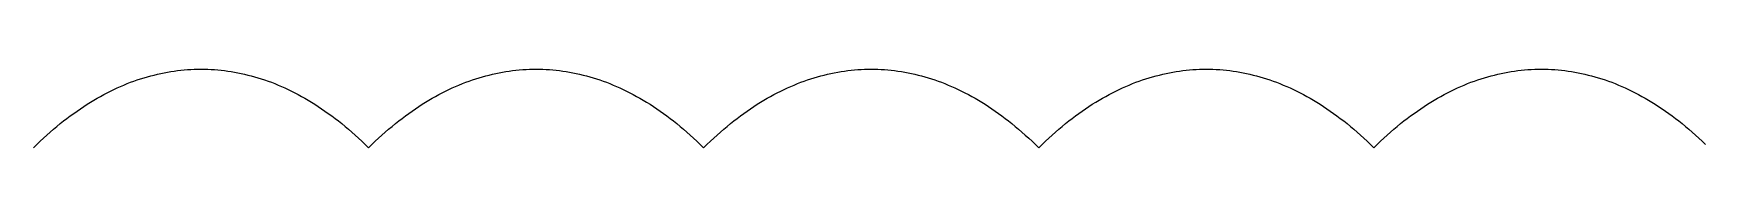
# Model space of a CAD drawing. Extents: x 0 to 44, y 0 to 2.1.
import ezdxf

# ---------------------------------------------------------------- set-up
doc = ezdxf.new("R2010")
doc.units = 0

msp = doc.modelspace()

# ---------------------------------------------------------------- linework, layer by layer
for p, q in [((2.644, 1.757), (2.732, 1.788)), ((2.732, 1.788), (2.82, 1.817)), ((2.82, 1.817), (2.909, 1.845)), ((2.909, 1.845), (2.997, 1.871)), ((2.997, 1.871), (3.085, 1.895)), ((3.085, 1.895), (3.173, 1.918)), ((3.173, 1.918), (3.261, 1.939)), ((3.261, 1.939), (3.349, 1.959)), ((3.349, 1.959), (3.437, 1.977)), ((3.437, 1.977), (3.525, 1.993)), ((3.525, 1.993), (3.614, 2.008)), ((3.614, 2.008), (3.702, 2.021)), ((3.702, 2.021), (3.79, 2.033)), ((3.79, 2.033), (3.878, 2.043)), ((3.878, 2.043), (3.966, 2.052)), ((3.966, 2.052), (4.054, 2.059)), ((4.054, 2.059), (4.142, 2.064)), ((4.142, 2.064), (4.231, 2.068)), ((4.231, 2.068), (4.319, 2.07)), ((4.319, 2.07), (4.407, 2.071)), ((4.407, 2.071), (4.495, 2.07)), ((4.495, 2.07), (4.583, 2.068)), ((4.583, 2.068), (4.671, 2.064)), ((4.671, 2.064), (4.759, 2.059)), ((4.759, 2.059), (4.848, 2.052)), ((4.848, 2.052), (4.936, 2.043)), ((4.936, 2.043), (5.024, 2.033)), ((5.024, 2.033), (5.112, 2.021)), ((5.112, 2.021), (5.2, 2.008)), ((5.2, 2.008), (5.288, 1.993)), ((5.288, 1.993), (5.376, 1.977)), ((5.376, 1.977), (5.465, 1.959)), ((5.465, 1.959), (5.553, 1.939)), ((5.553, 1.939), (5.641, 1.918)), ((5.641, 1.918), (5.729, 1.895)), ((5.729, 1.895), (5.817, 1.871)), ((5.817, 1.871), (5.905, 1.845)), ((5.905, 1.845), (5.993, 1.817)), ((5.993, 1.817), (6.081, 1.788)), ((6.081, 1.788), (6.17, 1.757)), ((11.458, 1.757), (11.546, 1.788)), ((11.546, 1.788), (11.634, 1.817)), ((11.634, 1.817), (11.722, 1.845)), ((11.722, 1.845), (11.81, 1.871)), ((11.81, 1.871), (11.899, 1.895)), ((11.899, 1.895), (11.987, 1.918)), ((11.987, 1.918), (12.075, 1.939)), ((12.075, 1.939), (12.163, 1.959)), ((12.163, 1.959), (12.251, 1.977)), ((12.251, 1.977), (12.339, 1.993)), ((12.339, 1.993), (12.427, 2.008)), ((12.427, 2.008), (12.516, 2.021)), ((12.516, 2.021), (12.604, 2.033)), ((12.604, 2.033), (12.692, 2.043)), ((12.692, 2.043), (12.78, 2.052)), ((12.78, 2.052), (12.868, 2.059)), ((12.868, 2.059), (12.956, 2.064)), ((12.956, 2.064), (13.044, 2.068)), ((13.044, 2.068), (13.132, 2.07)), ((13.132, 2.07), (13.221, 2.071)), ((13.221, 2.071), (13.309, 2.07)), ((13.309, 2.07), (13.397, 2.068)), ((13.397, 2.068), (13.485, 2.064)), ((13.485, 2.064), (13.573, 2.059)), ((13.573, 2.059), (13.661, 2.052)), ((13.661, 2.052), (13.749, 2.043)), ((13.749, 2.043), (13.838, 2.033)), ((13.838, 2.033), (13.926, 2.021)), ((13.926, 2.021), (14.014, 2.008)), ((14.014, 2.008), (14.102, 1.993)), ((14.102, 1.993), (14.19, 1.977)), ((14.19, 1.977), (14.278, 1.959)), ((14.278, 1.959), (14.366, 1.939)), ((14.366, 1.939), (14.455, 1.918)), ((14.455, 1.918), (14.543, 1.895)), ((14.543, 1.895), (14.631, 1.871)), ((14.631, 1.871), (14.719, 1.845)), ((14.719, 1.845), (14.807, 1.817)), ((14.807, 1.817), (14.895, 1.788)), ((14.895, 1.788), (14.983, 1.757)), ((20.272, 1.757), (20.36, 1.788)), ((20.36, 1.788), (20.448, 1.817)), ((20.448, 1.817), (20.536, 1.845)), ((20.536, 1.845), (20.624, 1.871)), ((20.624, 1.871), (20.712, 1.895)), ((20.712, 1.895), (20.8, 1.918)), ((20.8, 1.918), (20.889, 1.939)), ((20.889, 1.939), (20.977, 1.959)), ((20.977, 1.959), (21.065, 1.977)), ((21.065, 1.977), (21.153, 1.993)), ((21.153, 1.993), (21.241, 2.008)), ((21.241, 2.008), (21.329, 2.021)), ((21.329, 2.021), (21.417, 2.033)), ((21.417, 2.033), (21.506, 2.043)), ((21.506, 2.043), (21.594, 2.052)), ((21.594, 2.052), (21.682, 2.059)), ((21.682, 2.059), (21.77, 2.064)), ((21.77, 2.064), (21.858, 2.068)), ((21.858, 2.068), (21.946, 2.07)), ((21.946, 2.07), (22.034, 2.071)), ((22.034, 2.071), (22.122, 2.07)), ((22.122, 2.07), (22.211, 2.068)), ((22.211, 2.068), (22.299, 2.064)), ((22.299, 2.064), (22.387, 2.059)), ((22.387, 2.059), (22.475, 2.052)), ((22.475, 2.052), (22.563, 2.043)), ((22.563, 2.043), (22.651, 2.033)), ((22.651, 2.033), (22.739, 2.021)), ((22.739, 2.021), (22.828, 2.008)), ((22.828, 2.008), (22.916, 1.993)), ((22.916, 1.993), (23.004, 1.977)), ((23.004, 1.977), (23.092, 1.959)), ((23.092, 1.959), (23.18, 1.939)), ((23.18, 1.939), (23.268, 1.918)), ((23.268, 1.918), (23.356, 1.895)), ((23.356, 1.895), (23.445, 1.871)), ((23.445, 1.871), (23.533, 1.845)), ((23.533, 1.845), (23.621, 1.817)), ((23.621, 1.817), (23.709, 1.788)), ((23.709, 1.788), (23.797, 1.757)), ((29.085, 1.757), (29.173, 1.788)), ((29.173, 1.788), (29.262, 1.817)), ((29.262, 1.817), (29.35, 1.845)), ((29.35, 1.845), (29.438, 1.871)), ((29.438, 1.871), (29.526, 1.895)), ((29.526, 1.895), (29.614, 1.918)), ((29.614, 1.918), (29.702, 1.939)), ((29.702, 1.939), (29.79, 1.959)), ((29.79, 1.959), (29.879, 1.977)), ((29.879, 1.977), (29.967, 1.993)), ((29.967, 1.993), (30.055, 2.008)), ((30.055, 2.008), (30.143, 2.021)), ((30.143, 2.021), (30.231, 2.033)), ((30.231, 2.033), (30.319, 2.043)), ((30.319, 2.043), (30.407, 2.052)), ((30.407, 2.052), (30.496, 2.059)), ((30.496, 2.059), (30.584, 2.064)), ((30.584, 2.064), (30.672, 2.068)), ((30.672, 2.068), (30.76, 2.07)), ((30.76, 2.07), (30.848, 2.071)), ((30.848, 2.071), (30.936, 2.07)), ((30.936, 2.07), (31.024, 2.068)), ((31.024, 2.068), (31.112, 2.064)), ((31.112, 2.064), (31.201, 2.059)), ((31.201, 2.059), (31.289, 2.052)), ((31.289, 2.052), (31.377, 2.043)), ((31.377, 2.043), (31.465, 2.033)), ((31.465, 2.033), (31.553, 2.021)), ((31.553, 2.021), (31.641, 2.008)), ((31.641, 2.008), (31.729, 1.993)), ((31.729, 1.993), (31.818, 1.977)), ((31.818, 1.977), (31.906, 1.959)), ((31.906, 1.959), (31.994, 1.939)), ((31.994, 1.939), (32.082, 1.918)), ((32.082, 1.918), (32.17, 1.895)), ((32.17, 1.895), (32.258, 1.871)), ((32.258, 1.871), (32.346, 1.845)), ((32.346, 1.845), (32.435, 1.817)), ((32.435, 1.817), (32.523, 1.788)), ((32.523, 1.788), (32.611, 1.757)), ((37.899, 1.757), (37.987, 1.788)), ((37.987, 1.788), (38.075, 1.817)), ((38.075, 1.817), (38.163, 1.845)), ((38.163, 1.845), (38.252, 1.871)), ((38.252, 1.871), (38.34, 1.895)), ((38.34, 1.895), (38.428, 1.918)), ((38.428, 1.918), (38.516, 1.939)), ((38.516, 1.939), (38.604, 1.959)), ((38.604, 1.959), (38.692, 1.977)), ((38.692, 1.977), (38.78, 1.993)), ((38.78, 1.993), (38.869, 2.008)), ((38.869, 2.008), (38.957, 2.021)), ((38.957, 2.021), (39.045, 2.033)), ((39.045, 2.033), (39.133, 2.043)), ((39.133, 2.043), (39.221, 2.052)), ((39.221, 2.052), (39.309, 2.059)), ((39.309, 2.059), (39.397, 2.064)), ((39.397, 2.064), (39.486, 2.068)), ((39.486, 2.068), (39.574, 2.07)), ((39.574, 2.07), (39.662, 2.071)), ((39.662, 2.071), (39.75, 2.07)), ((39.75, 2.07), (39.838, 2.068)), ((39.838, 2.068), (39.926, 2.064)), ((39.926, 2.064), (40.014, 2.059)), ((40.014, 2.059), (40.102, 2.052)), ((40.102, 2.052), (40.191, 2.043)), ((40.191, 2.043), (40.279, 2.033)), ((40.279, 2.033), (40.367, 2.021)), ((40.367, 2.021), (40.455, 2.008)), ((40.455, 2.008), (40.543, 1.993)), ((40.543, 1.993), (40.631, 1.977)), ((40.631, 1.977), (40.719, 1.959)), ((40.719, 1.959), (40.808, 1.939)), ((40.808, 1.939), (40.896, 1.918)), ((40.896, 1.918), (40.984, 1.895)), ((40.984, 1.895), (41.072, 1.871)), ((41.072, 1.871), (41.16, 1.845)), ((41.16, 1.845), (41.248, 1.817)), ((41.248, 1.817), (41.336, 1.788)), ((41.336, 1.788), (41.425, 1.757)), ((1.675, 1.306), (1.763, 1.355)), ((1.763, 1.355), (1.851, 1.403)), ((1.851, 1.403), (1.939, 1.45)), ((1.939, 1.45), (2.027, 1.494)), ((2.027, 1.494), (2.115, 1.537)), ((2.115, 1.537), (2.203, 1.578)), ((2.203, 1.578), (2.292, 1.617)), ((2.292, 1.617), (2.38, 1.654)), ((2.38, 1.654), (2.468, 1.69)), ((2.468, 1.69), (2.556, 1.725)), ((2.556, 1.725), (2.644, 1.757)), ((6.17, 1.757), (6.258, 1.725)), ((6.258, 1.725), (6.346, 1.69)), ((6.346, 1.69), (6.434, 1.654)), ((6.434, 1.654), (6.522, 1.617)), ((6.522, 1.617), (6.61, 1.578)), ((6.61, 1.578), (6.698, 1.537)), ((6.698, 1.537), (6.787, 1.494)), ((6.787, 1.494), (6.875, 1.45)), ((6.875, 1.45), (6.963, 1.403)), ((6.963, 1.403), (7.051, 1.355)), ((7.051, 1.355), (7.139, 1.306)), ((10.488, 1.306), (10.576, 1.355)), ((10.576, 1.355), (10.665, 1.403)), ((10.665, 1.403), (10.753, 1.45)), ((10.753, 1.45), (10.841, 1.494)), ((10.841, 1.494), (10.929, 1.537)), ((10.929, 1.537), (11.017, 1.578)), ((11.017, 1.578), (11.105, 1.617)), ((11.105, 1.617), (11.193, 1.654)), ((11.193, 1.654), (11.282, 1.69)), ((11.282, 1.69), (11.37, 1.725)), ((11.37, 1.725), (11.458, 1.757)), ((14.983, 1.757), (15.071, 1.725)), ((15.071, 1.725), (15.16, 1.69)), ((15.16, 1.69), (15.248, 1.654)), ((15.248, 1.654), (15.336, 1.617)), ((15.336, 1.617), (15.424, 1.578)), ((15.424, 1.578), (15.512, 1.537)), ((15.512, 1.537), (15.6, 1.494)), ((15.6, 1.494), (15.688, 1.45)), ((15.688, 1.45), (15.777, 1.403)), ((15.777, 1.403), (15.865, 1.355)), ((15.865, 1.355), (15.953, 1.306)), ((19.302, 1.306), (19.39, 1.355)), ((19.39, 1.355), (19.478, 1.403)), ((19.478, 1.403), (19.566, 1.45)), ((19.566, 1.45), (19.655, 1.494)), ((19.655, 1.494), (19.743, 1.537)), ((19.743, 1.537), (19.831, 1.578)), ((19.831, 1.578), (19.919, 1.617)), ((19.919, 1.617), (20.007, 1.654)), ((20.007, 1.654), (20.095, 1.69)), ((20.095, 1.69), (20.183, 1.725)), ((20.183, 1.725), (20.272, 1.757)), ((23.797, 1.757), (23.885, 1.725)), ((23.885, 1.725), (23.973, 1.69)), ((23.973, 1.69), (24.061, 1.654)), ((24.061, 1.654), (24.15, 1.617)), ((24.15, 1.617), (24.238, 1.578)), ((24.238, 1.578), (24.326, 1.537)), ((24.326, 1.537), (24.414, 1.494)), ((24.414, 1.494), (24.502, 1.45)), ((24.502, 1.45), (24.59, 1.403)), ((24.59, 1.403), (24.678, 1.355)), ((24.678, 1.355), (24.767, 1.306)), ((28.116, 1.306), (28.204, 1.355)), ((28.204, 1.355), (28.292, 1.403)), ((28.292, 1.403), (28.38, 1.45)), ((28.38, 1.45), (28.468, 1.494)), ((28.468, 1.494), (28.557, 1.537)), ((28.557, 1.537), (28.645, 1.578)), ((28.645, 1.578), (28.733, 1.617)), ((28.733, 1.617), (28.821, 1.654)), ((28.821, 1.654), (28.909, 1.69)), ((28.909, 1.69), (28.997, 1.725)), ((28.997, 1.725), (29.085, 1.757)), ((32.611, 1.757), (32.699, 1.725)), ((32.699, 1.725), (32.787, 1.69)), ((32.787, 1.69), (32.875, 1.654)), ((32.875, 1.654), (32.963, 1.617)), ((32.963, 1.617), (33.052, 1.578)), ((33.052, 1.578), (33.14, 1.537)), ((33.14, 1.537), (33.228, 1.494)), ((33.228, 1.494), (33.316, 1.45)), ((33.316, 1.45), (33.404, 1.403)), ((33.404, 1.403), (33.492, 1.355)), ((33.492, 1.355), (33.58, 1.306)), ((36.93, 1.306), (37.018, 1.355)), ((37.018, 1.355), (37.106, 1.403)), ((37.106, 1.403), (37.194, 1.45)), ((37.194, 1.45), (37.282, 1.494)), ((37.282, 1.494), (37.37, 1.537)), ((37.37, 1.537), (37.458, 1.578)), ((37.458, 1.578), (37.547, 1.617)), ((37.547, 1.617), (37.635, 1.654)), ((37.635, 1.654), (37.723, 1.69)), ((37.723, 1.69), (37.811, 1.725)), ((37.811, 1.725), (37.899, 1.757)), ((41.425, 1.757), (41.513, 1.725)), ((41.513, 1.725), (41.601, 1.69)), ((41.601, 1.69), (41.689, 1.654)), ((41.689, 1.654), (41.777, 1.617)), ((41.777, 1.617), (41.865, 1.578)), ((41.865, 1.578), (41.953, 1.537)), ((41.953, 1.537), (42.042, 1.494)), ((42.042, 1.494), (42.13, 1.45)), ((42.13, 1.45), (42.218, 1.403)), ((42.218, 1.403), (42.306, 1.355)), ((42.306, 1.355), (42.394, 1.306)), ((0.97, 0.842), (1.058, 0.907)), ((1.058, 0.907), (1.146, 0.969)), ((1.146, 0.969), (1.234, 1.03)), ((1.234, 1.03), (1.322, 1.089)), ((1.322, 1.089), (1.41, 1.146)), ((1.41, 1.146), (1.498, 1.201)), ((1.498, 1.201), (1.586, 1.254)), ((1.586, 1.254), (1.675, 1.306)), ((7.139, 1.306), (7.227, 1.254)), ((7.227, 1.254), (7.315, 1.201)), ((7.315, 1.201), (7.404, 1.146)), ((7.404, 1.146), (7.492, 1.089)), ((7.492, 1.089), (7.58, 1.03)), ((7.58, 1.03), (7.668, 0.969)), ((7.668, 0.969), (7.756, 0.907)), ((7.756, 0.907), (7.844, 0.842)), ((9.783, 0.842), (9.871, 0.907)), ((9.871, 0.907), (9.96, 0.969)), ((9.96, 0.969), (10.048, 1.03)), ((10.048, 1.03), (10.136, 1.089)), ((10.136, 1.089), (10.224, 1.146)), ((10.224, 1.146), (10.312, 1.201)), ((10.312, 1.201), (10.4, 1.254)), ((10.4, 1.254), (10.488, 1.306)), ((15.953, 1.306), (16.041, 1.254)), ((16.041, 1.254), (16.129, 1.201)), ((16.129, 1.201), (16.217, 1.146)), ((16.217, 1.146), (16.305, 1.089)), ((16.305, 1.089), (16.394, 1.03)), ((16.394, 1.03), (16.482, 0.969)), ((16.482, 0.969), (16.57, 0.907)), ((16.57, 0.907), (16.658, 0.842)), ((18.597, 0.842), (18.685, 0.907)), ((18.685, 0.907), (18.773, 0.969)), ((18.773, 0.969), (18.861, 1.03)), ((18.861, 1.03), (18.95, 1.089)), ((18.95, 1.089), (19.038, 1.146)), ((19.038, 1.146), (19.126, 1.201)), ((19.126, 1.201), (19.214, 1.254)), ((19.214, 1.254), (19.302, 1.306)), ((24.767, 1.306), (24.855, 1.254)), ((24.855, 1.254), (24.943, 1.201)), ((24.943, 1.201), (25.031, 1.146)), ((25.031, 1.146), (25.119, 1.089)), ((25.119, 1.089), (25.207, 1.03)), ((25.207, 1.03), (25.295, 0.969)), ((25.295, 0.969), (25.384, 0.907)), ((25.384, 0.907), (25.472, 0.842)), ((27.411, 0.842), (27.499, 0.907)), ((27.499, 0.907), (27.587, 0.969)), ((27.587, 0.969), (27.675, 1.03)), ((27.675, 1.03), (27.763, 1.089)), ((27.763, 1.089), (27.851, 1.146)), ((27.851, 1.146), (27.94, 1.201)), ((27.94, 1.201), (28.028, 1.254)), ((28.028, 1.254), (28.116, 1.306)), ((33.58, 1.306), (33.668, 1.254)), ((33.668, 1.254), (33.757, 1.201)), ((33.757, 1.201), (33.845, 1.146)), ((33.845, 1.146), (33.933, 1.089)), ((33.933, 1.089), (34.021, 1.03)), ((34.021, 1.03), (34.109, 0.969)), ((34.109, 0.969), (34.197, 0.907)), ((34.197, 0.907), (34.285, 0.842)), ((36.224, 0.842), (36.313, 0.907)), ((36.313, 0.907), (36.401, 0.969)), ((36.401, 0.969), (36.489, 1.03)), ((36.489, 1.03), (36.577, 1.089)), ((36.577, 1.089), (36.665, 1.146)), ((36.665, 1.146), (36.753, 1.201)), ((36.753, 1.201), (36.841, 1.254)), ((36.841, 1.254), (36.93, 1.306)), ((42.394, 1.306), (42.482, 1.254)), ((42.482, 1.254), (42.57, 1.201)), ((42.57, 1.201), (42.658, 1.146)), ((42.658, 1.146), (42.747, 1.089)), ((42.747, 1.089), (42.835, 1.03)), ((42.835, 1.03), (42.923, 0.969)), ((42.923, 0.969), (43.011, 0.907)), ((43.011, 0.907), (43.099, 0.842)), ((0.441, 0.414), (0.529, 0.49)), ((0.529, 0.49), (0.617, 0.565)), ((0.617, 0.565), (0.705, 0.637)), ((0.705, 0.637), (0.793, 0.707)), ((0.793, 0.707), (0.881, 0.776)), ((0.881, 0.776), (0.97, 0.842)), ((7.844, 0.842), (7.932, 0.776)), ((7.932, 0.776), (8.02, 0.707)), ((8.02, 0.707), (8.109, 0.637)), ((8.109, 0.637), (8.197, 0.565)), ((8.197, 0.565), (8.285, 0.49)), ((8.285, 0.49), (8.373, 0.414)), ((9.254, 0.414), (9.343, 0.49)), ((9.343, 0.49), (9.431, 0.565)), ((9.431, 0.565), (9.519, 0.637)), ((9.519, 0.637), (9.607, 0.707)), ((9.607, 0.707), (9.695, 0.776)), ((9.695, 0.776), (9.783, 0.842)), ((16.658, 0.842), (16.746, 0.776)), ((16.746, 0.776), (16.834, 0.707)), ((16.834, 0.707), (16.922, 0.637)), ((16.922, 0.637), (17.011, 0.565)), ((17.011, 0.565), (17.099, 0.49)), ((17.099, 0.49), (17.187, 0.414)), ((18.068, 0.414), (18.156, 0.49)), ((18.156, 0.49), (18.244, 0.565)), ((18.244, 0.565), (18.333, 0.637)), ((18.333, 0.637), (18.421, 0.707)), ((18.421, 0.707), (18.509, 0.776)), ((18.509, 0.776), (18.597, 0.842)), ((25.472, 0.842), (25.56, 0.776)), ((25.56, 0.776), (25.648, 0.707)), ((25.648, 0.707), (25.736, 0.637)), ((25.736, 0.637), (25.824, 0.565)), ((25.824, 0.565), (25.912, 0.49)), ((25.912, 0.49), (26.001, 0.414)), ((26.882, 0.414), (26.97, 0.49)), ((26.97, 0.49), (27.058, 0.565)), ((27.058, 0.565), (27.146, 0.637)), ((27.146, 0.637), (27.234, 0.707)), ((27.234, 0.707), (27.323, 0.776)), ((27.323, 0.776), (27.411, 0.842)), ((34.285, 0.842), (34.374, 0.776)), ((34.374, 0.776), (34.462, 0.707)), ((34.462, 0.707), (34.55, 0.637)), ((34.55, 0.637), (34.638, 0.565)), ((34.638, 0.565), (34.726, 0.49)), ((34.726, 0.49), (34.814, 0.414)), ((35.696, 0.414), (35.784, 0.49)), ((35.784, 0.49), (35.872, 0.565)), ((35.872, 0.565), (35.96, 0.637)), ((35.96, 0.637), (36.048, 0.707)), ((36.048, 0.707), (36.136, 0.776)), ((36.136, 0.776), (36.224, 0.842)), ((43.099, 0.842), (43.187, 0.776)), ((43.187, 0.776), (43.275, 0.707)), ((43.275, 0.707), (43.364, 0.637)), ((43.364, 0.637), (43.452, 0.565)), ((43.452, 0.565), (43.54, 0.49)), ((43.54, 0.49), (43.628, 0.414)), ((0, 0), (0.088, 0.087)), ((0.088, 0.087), (0.176, 0.172)), ((0.176, 0.172), (0.264, 0.255)), ((0.264, 0.255), (0.353, 0.335)), ((0.353, 0.335), (0.441, 0.414)), ((8.373, 0.414), (8.461, 0.335)), ((8.461, 0.335), (8.549, 0.255)), ((8.549, 0.255), (8.637, 0.172)), ((8.637, 0.172), (8.726, 0.087)), ((8.726, 0.087), (8.814, 0)), ((8.814, 0), (8.902, 0.087)), ((8.902, 0.087), (8.99, 0.172)), ((8.99, 0.172), (9.078, 0.255)), ((9.078, 0.255), (9.166, 0.335)), ((9.166, 0.335), (9.254, 0.414)), ((17.187, 0.414), (17.275, 0.335)), ((17.275, 0.335), (17.363, 0.255)), ((17.363, 0.255), (17.451, 0.172)), ((17.451, 0.172), (17.539, 0.087)), ((17.539, 0.087), (17.627, 0)), ((17.627, 0), (17.716, 0.087)), ((17.716, 0.087), (17.804, 0.172)), ((17.804, 0.172), (17.892, 0.255)), ((17.892, 0.255), (17.98, 0.335)), ((17.98, 0.335), (18.068, 0.414)), ((26.001, 0.414), (26.089, 0.335)), ((26.089, 0.335), (26.177, 0.255)), ((26.177, 0.255), (26.265, 0.172)), ((26.265, 0.172), (26.353, 0.087)), ((26.353, 0.087), (26.441, 0)), ((26.441, 0), (26.529, 0.087)), ((26.529, 0.087), (26.617, 0.172)), ((26.617, 0.172), (26.706, 0.255)), ((26.706, 0.255), (26.794, 0.335)), ((26.794, 0.335), (26.882, 0.414)), ((34.814, 0.414), (34.902, 0.335)), ((34.902, 0.335), (34.991, 0.255)), ((34.991, 0.255), (35.079, 0.172)), ((35.079, 0.172), (35.167, 0.087)), ((35.167, 0.087), (35.255, 0)), ((35.255, 0), (35.343, 0.087)), ((35.343, 0.087), (35.431, 0.172)), ((35.431, 0.172), (35.519, 0.255)), ((35.519, 0.255), (35.607, 0.335)), ((35.607, 0.335), (35.696, 0.414)), ((43.628, 0.414), (43.716, 0.335)), ((43.716, 0.335), (43.804, 0.255)), ((43.804, 0.255), (43.892, 0.172)), ((43.892, 0.172), (43.981, 0.087))]:
    msp.add_line(p, q)

doc.saveas('drawing.dxf')
